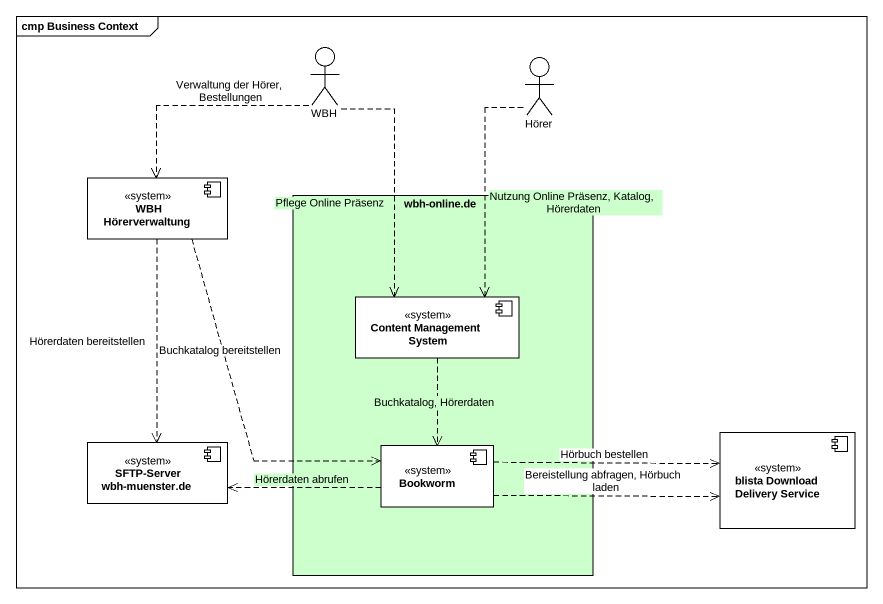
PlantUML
@startuml
mainframe cmp Business Context
actor WBH
actor Hörer
component "WBH Hörerverwaltung" as WBH_Hörerverwaltung <<system>>
rectangle "wbh-online.de" as wbh_online_de #CCFFCC {
  component "Content Management System" as Content_Management_System <<system>>
  component Bookworm <<system>>
}
component "SFTP-Server wbh-muenster.de" as SFTP_Server_wbh_muenster_de <<system>>
component "blista Download Delivery Service" as blista_Download_Delivery <<system>>
WBH ..> WBH_Hörerverwaltung : Verwaltung der Hörer, Bestellungen
WBH ..> Content_Management_System : Pflege Online Präsenz
Hörer ..> Content_Management_System : Nutzung Online Präsenz, Katalog, Hörerdaten
WBH_Hörerverwaltung ..> SFTP_Server_wbh_muenster_de : Hörerdaten bereitstellen
WBH_Hörerverwaltung ..> Bookworm : Buchkatalog bereitstellen
Content_Management_System ..> Bookworm : Buchkatalog, Hörerdaten
Bookworm .left.> SFTP_Server_wbh_muenster_de : Hörerdaten abrufen
Bookworm .right.> blista_Download_Delivery : Hörbuch bestellen
Bookworm .right.> blista_Download_Delivery : Bereistellung abfragen, Hörbuch laden
@enduml
